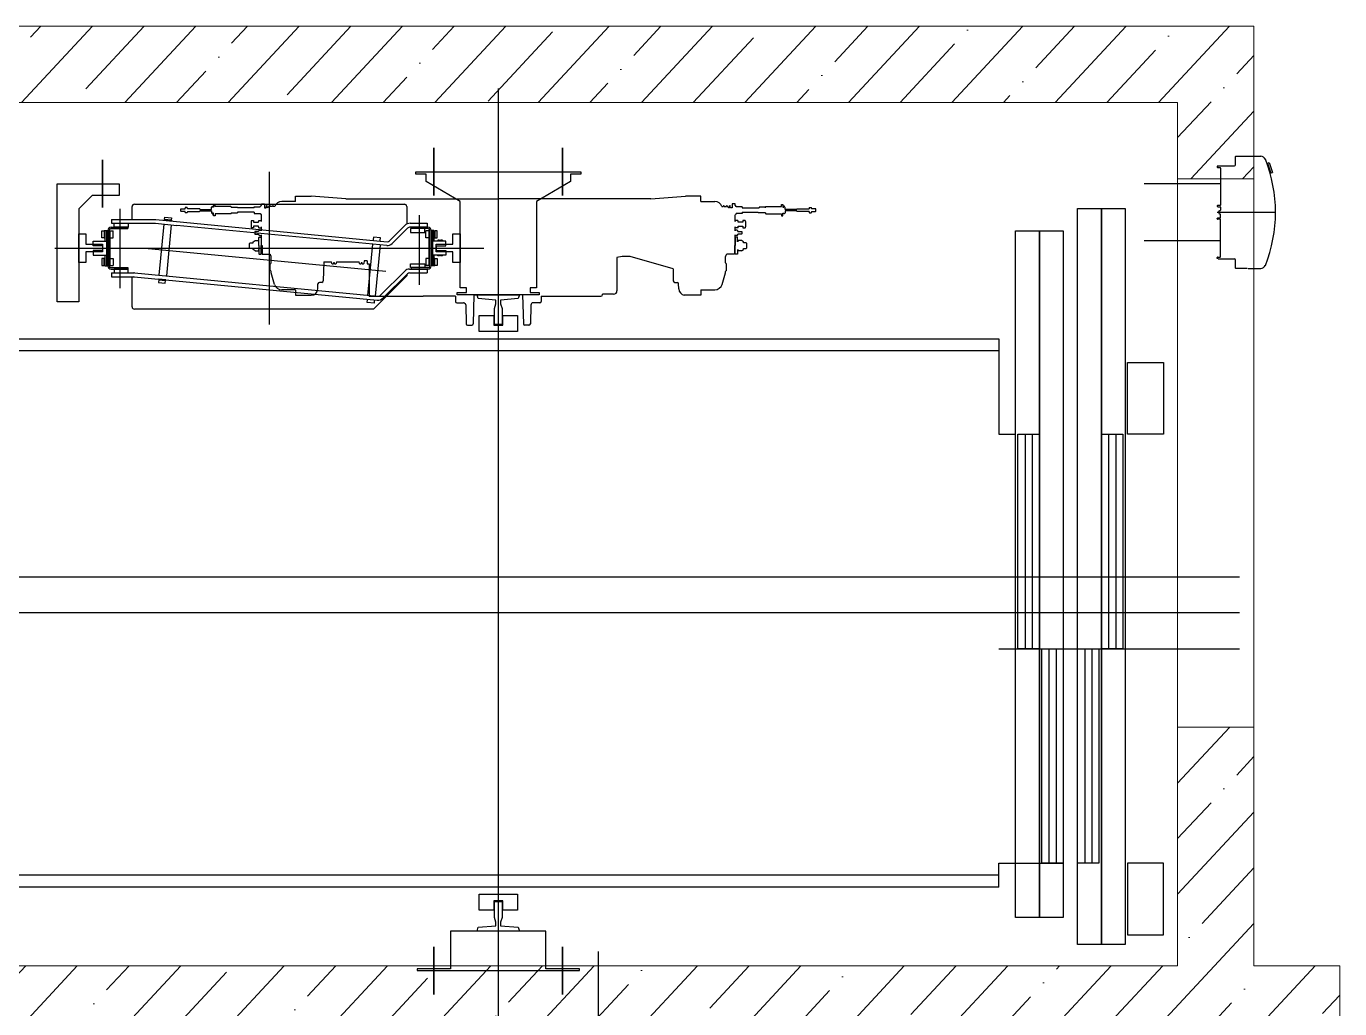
# Model space of a CAD drawing. Header units: millimetres. Extents: x -798 to 124478, y -405 to 121556.
# Drawn here: x 23893 to 26648, y 90619 to 92679 of the extents above; entities that cross this region are included whole.
import ezdxf

# ---------------------------------------------------------------- set-up
doc = ezdxf.new("R2010")
doc.units = ezdxf.units.MM
doc.layers.add('1', color=7, linetype='Continuous')
doc.layers.add('kone', color=2, linetype='Continuous')
doc.layers.add('A-Hatch', color=253, linetype='Continuous', lineweight=9)
doc.layers.add('concreet', color=5, linetype='Continuous', lineweight=15)

# ---------------------------------------------------------------- blocks, each defined once
blk = doc.blocks.new('Elev_A_CombinationBracket_927051_0')
at = {"layer": '1'}
for points in [[(0, 0), (0, 86), (-5, 86), (-5, 67), (-15, 67), (-15, 80), (-196, 80), (-237.7, 151.6), (-252.7, 151.6), (-252.7, 173), (-257.7, 173), (-257.7, 0), (-257.7, -173), (-252.7, -173), (-252.7, -151.6), (-237.7, -151.6), (-196, -80), (-15, -80), (-15, -67), (-5, -67), (-5, -86), (0, -86), (0, 0)], [(-308, 135), (-208, 135)], [(-308, -135), (-208, -135)]]:
    blk.add_lwpolyline(points, close=True, dxfattribs=at)
blk = doc.blocks.new('Elev_A_CwtBracket_838255G01_0')
at = {"layer": '1'}
for points in [[(0, 0), (113, 0), (113, 45), (-135, 45), (-135, -85), (-110, -85), (-110, -28), (-82, 0)], [(-85, -50), (-185, -50)]]:
    blk.add_lwpolyline(points, close=True, dxfattribs=at)
blk = doc.blocks.new('Elev_A_CarBracket_927058_0')
at = {"layer": '1'}
for points in [[(0, 0), (0, 100), (79, 100), (79, 170), (83, 170), (83, 0), (83, -170), (79, -170), (79, -100), (0, -100), (0, 0)], [(133, 135), (33, 135)], [(133, -135), (33, -135)]]:
    blk.add_lwpolyline(points, close=True, dxfattribs=at)
blk = doc.blocks.new('ggggh')
at = {"layer": '1'}
for p, q in [((1441758.4, -1977245.9), (1441758.4, -1979295.9)), ((1441278.4, -1977740.9), (1441278.4, -1977420.9)), ((1443273.4, -1977445.9), (1443113.4, -1977445.9)), ((1442973.4, -1979040.9), (1442973.4, -1977497.9)), ((1442973.4, -1977497.9), (1443023.4, -1977497.9)), ((1443023.4, -1979040.9), (1443023.4, -1977497.9)), ((1443023.4, -1977497.9), (1443073.4, -1977497.9)), ((1443023.4, -1977497.9), (1443023.4, -1979040.9)), ((1443073.4, -1977497.9), (1443073.4, -1979040.9)), ((1440878.4, -1977550.9), (1440893.4, -1977550.9)), ((1440878.4, -1977610.9), (1440878.4, -1977550.9)), ((1440893.4, -1977550.9), (1440893.4, -1977572.9)), ((1441663.4, -1977572.9), (1441663.4, -1977550.9)), ((1441663.4, -1977550.9), (1441678.4, -1977550.9)), ((1441678.4, -1977550.9), (1441678.4, -1977610.9)), ((1442843.4, -1978984.9), (1442843.4, -1977544.9)), ((1442843.4, -1977544.9), (1442893.4, -1977544.9)), ((1442893.4, -1977544.9), (1442893.4, -1978984.9)), ((1442893.4, -1978984.9), (1442893.4, -1977544.9)), ((1442893.4, -1977544.9), (1442943.4, -1977544.9)), ((1442943.4, -1977544.9), (1442943.4, -1978984.9)), ((1443273.4, -1977565.9), (1443113.4, -1977565.9)), ((1440828.4, -1977580.9), (1441728.4, -1977580.9)), ((1440893.4, -1977572.9), (1440928.4, -1977572.9)), ((1440928.4, -1977588.9), (1440893.4, -1977588.9)), ((1440893.4, -1977588.9), (1440893.4, -1977610.9)), ((1440928.4, -1977572.9), (1440928.4, -1977588.9)), ((1441628.4, -1977588.9), (1441628.4, -1977572.9)), ((1441628.4, -1977572.9), (1441663.4, -1977572.9)), ((1441663.4, -1977588.9), (1441628.4, -1977588.9)), ((1441663.4, -1977610.9), (1441663.4, -1977588.9)), ((1440893.4, -1977610.9), (1440878.4, -1977610.9)), ((1441678.4, -1977610.9), (1441663.4, -1977610.9)), ((1441716.4, -1977686.8), (1441713.9, -1977678.9)), ((1441713.9, -1977678.9), (1441802.9, -1977678.9)), ((1441753.6, -1977690), (1441716.4, -1977686.8)), ((1441750.4, -1977707.5), (1441753.6, -1977697.5)), ((1441753.6, -1977697.5), (1441753.6, -1977690)), ((1441800.4, -1977686.8), (1441763.1, -1977690)), ((1441763.1, -1977690), (1441763.1, -1977697.5)), ((1441763.1, -1977697.5), (1441766.3, -1977707.5)), ((1441802.9, -1977678.9), (1441800.4, -1977686.8)), ((1441718.4, -1977755.9), (1441718.4, -1977722.4)), ((1441718.4, -1977722.4), (1441748.9, -1977722.4)), ((1441748.9, -1977722.4), (1441748.9, -1977742.4)), ((1441750.4, -1977740.9), (1441750.4, -1977707.5)), ((1441766.3, -1977707.5), (1441766.3, -1977740.9)), ((1441767.8, -1977742.4), (1441767.8, -1977722.4)), ((1441767.8, -1977722.4), (1441798.4, -1977722.4)), ((1441798.4, -1977722.4), (1441798.4, -1977755.9)), ((1441798.4, -1977755.9), (1441718.4, -1977755.9)), ((1441748.9, -1977742.4), (1441767.8, -1977742.4)), ((1441766.3, -1977740.9), (1441750.4, -1977740.9)), ((1440683.4, -1977770.9), (1442808.4, -1977770.9)), ((1442808.4, -1977770.9), (1442808.4, -1977970.9)), ((1440708.4, -1977795.9), (1442808.4, -1977795.9)), ((1443078.4, -1977970.9), (1443078.4, -1977820.9)), ((1443078.4, -1977820.9), (1443153.4, -1977820.9)), ((1443153.4, -1977820.9), (1443153.4, -1977970.9)), ((1442808.4, -1977970.9), (1442843.4, -1977970.9)), ((1442848.4, -1978420.9), (1442848.4, -1977970.9)), ((1442848.4, -1977970.9), (1442893.4, -1977970.9)), ((1442863.4, -1977970.9), (1442863.4, -1978420.9)), ((1442878.4, -1977970.9), (1442878.4, -1978420.9)), ((1442893.4, -1977970.9), (1442893.4, -1978420.9)), ((1443023.4, -1978420.9), (1443023.4, -1977970.9)), ((1443023.4, -1977970.9), (1443068.4, -1977970.9)), ((1443038.4, -1977970.9), (1443038.4, -1978420.9)), ((1443053.4, -1977970.9), (1443053.4, -1978420.9)), ((1443068.4, -1977970.9), (1443068.4, -1978420.9)), ((1443153.4, -1977970.9), (1443078.4, -1977970.9)), ((1443313.4, -1978270.9), (1440413.4, -1978270.9)), ((1443313.4, -1978345.9), (1440413.4, -1978345.9)), ((1442808.4, -1978420.9), (1443313.4, -1978420.9)), ((1442893.4, -1978420.9), (1442848.4, -1978420.9)), ((1442898.4, -1978870.9), (1442898.4, -1978420.9)), ((1442898.4, -1978420.9), (1442943.4, -1978420.9)), ((1442913.4, -1978420.9), (1442913.4, -1978870.9)), ((1442928.4, -1978420.9), (1442928.4, -1978870.9)), ((1442943.4, -1978420.9), (1442943.4, -1978870.9)), ((1442973.4, -1978870.9), (1442973.4, -1978420.9)), ((1442973.4, -1978420.9), (1443018.4, -1978420.9)), ((1442988.4, -1978420.9), (1442988.4, -1978870.9)), ((1443003.4, -1978420.9), (1443003.4, -1978870.9)), ((1443018.4, -1978420.9), (1443018.4, -1978870.9)), ((1443068.4, -1978420.9), (1443023.4, -1978420.9)), ((1442808.4, -1978920.9), (1442808.4, -1978870.9)), ((1442808.4, -1978870.9), (1442943.4, -1978870.9)), ((1442943.4, -1978870.9), (1442898.4, -1978870.9)), ((1443018.4, -1978870.9), (1442973.4, -1978870.9)), ((1443078.4, -1978870.9), (1443078.4, -1979020.9)), ((1443153.4, -1978870.9), (1443078.4, -1978870.9)), ((1443153.4, -1979020.9), (1443153.4, -1978870.9)), ((1442808.4, -1978895.9), (1440708.4, -1978895.9)), ((1442808.4, -1978920.9), (1440683.4, -1978920.9)), ((1441718.4, -1978969.4), (1441718.4, -1978935.9)), ((1441718.4, -1978935.9), (1441798.4, -1978935.9)), ((1441798.4, -1978935.9), (1441798.4, -1978969.4)), ((1441748.9, -1978969.4), (1441718.4, -1978969.4)), ((1441767.8, -1978949.4), (1441748.9, -1978949.4)), ((1441748.9, -1978949.4), (1441748.9, -1978969.4)), ((1441750.4, -1978984.3), (1441750.4, -1978950.9)), ((1441750.4, -1978950.9), (1441766.3, -1978950.9)), ((1441766.3, -1978950.9), (1441766.3, -1978984.3)), ((1441767.8, -1978969.4), (1441767.8, -1978949.4)), ((1441798.4, -1978969.4), (1441767.8, -1978969.4)), ((1441753.6, -1978994.3), (1441750.4, -1978984.3)), ((1441753.6, -1979001.8), (1441753.6, -1978994.3)), ((1441766.3, -1978984.3), (1441763.1, -1978994.3)), ((1441763.1, -1978994.3), (1441763.1, -1979001.8)), ((1442893.4, -1978984.9), (1442843.4, -1978984.9)), ((1442943.4, -1978984.9), (1442893.4, -1978984.9)), ((1441713.9, -1979012.9), (1441716.4, -1979005)), ((1441802.9, -1979012.9), (1441713.9, -1979012.9)), ((1441716.4, -1979005), (1441753.6, -1979001.8)), ((1441763.1, -1979001.8), (1441800.4, -1979005)), ((1441800.4, -1979005), (1441802.9, -1979012.9)), ((1443078.4, -1979020.9), (1443153.4, -1979020.9)), ((1441968.4, -1981105.9), (1441968.4, -1979055.9)), ((1443023.4, -1979040.9), (1442973.4, -1979040.9)), ((1443073.4, -1979040.9), (1443023.4, -1979040.9))]:
    blk.add_line(p, q, dxfattribs=at)
at = {"layer": '1', "ltscale": 0.25}
for p, q in [((1443304.8, -1977406.4), (1443304.8, -1977388.9)), ((1443305.3, -1977388.4), (1443329.1, -1977388.4)), ((1443329.9, -1977388.4), (1443358, -1977388.4)), ((1443370.7, -1977403.2), (1443375.3, -1977401.6)), ((1443371.7, -1977402.9), (1443378.5, -1977423.8)), ((1443375.3, -1977401.6), (1443382.1, -1977422.5)), ((1443266.4, -1977409.4), (1443266.4, -1977411.1)), ((1443267.9, -1977409.4), (1443266.4, -1977409.4)), ((1443267.4, -1977412.1), (1443272.4, -1977412.1)), ((1443268.4, -1977408.4), (1443302.8, -1977408.4)), ((1443268.4, -1977408.4), (1443268.4, -1977408.9)), ((1443273.4, -1977413.1), (1443273.4, -1977490.6)), ((1443370.7, -1977403.2), (1443377.5, -1977424.1)), ((1443377.5, -1977424.1), (1443382.1, -1977422.5)), ((1443379.9, -1977415.8), (1443379.9, -1977415.8)), ((1441333.4, -1977483.3), (1441304.3, -1977483.3)), ((1441333.4, -1977483.3), (1441333.4, -1977471.8)), ((1441333.4, -1977471.8), (1441365.9, -1977471.8)), ((1441438.7, -1977477.8), (1441365.9, -1977471.8)), ((1441438.7, -1977477.8), (1441568.4, -1977477.8)), ((1441568.4, -1977477.8), (1441758.4, -1977477.8)), ((1441948.4, -1977477.8), (1441758.4, -1977477.8)), ((1442078.1, -1977477.8), (1441948.4, -1977477.8)), ((1442078.1, -1977477.8), (1442150.9, -1977471.8)), ((1442183.4, -1977483.3), (1442212.5, -1977483.3)), ((1440964.4, -1977498.4), (1440964.4, -1977664.7)), ((1440990.4, -1977520.9), (1440990.4, -1977493.9)), ((1440995.4, -1977488.9), (1441561.4, -1977488.9)), ((1441092.4, -1977498.9), (1441093, -1977498.3)), ((1441092.4, -1977503.7), (1441092.4, -1977498.9)), ((1441093, -1977504.3), (1441092.4, -1977503.7)), ((1441093, -1977498.3), (1441101.4, -1977498.3)), ((1441101.4, -1977504.3), (1441093, -1977504.3)), ((1441101.4, -1977498.3), (1441101.4, -1977497)), ((1441101.4, -1977505.7), (1441101.4, -1977504.3)), ((1441105.8, -1977495.6), (1441101.9, -1977495.6)), ((1441105.8, -1977507.1), (1441101.9, -1977507.1)), ((1441106.4, -1977498.3), (1441106.4, -1977497)), ((1441106.4, -1977504.3), (1441106.4, -1977505.7)), ((1441106.4, -1977504.3), (1441131.9, -1977504.3)), ((1441132.4, -1977498.8), (1441131.9, -1977498.3)), ((1441132.4, -1977503.8), (1441131.9, -1977504.3)), ((1441132.4, -1977499.8), (1441156.8, -1977499.8)), ((1441132.4, -1977502.8), (1441132.4, -1977503.8)), ((1441132.4, -1977502.8), (1441156.8, -1977502.8)), ((1441157.3, -1977494.8), (1441156.8, -1977495.3)), ((1441157.3, -1977507.8), (1441156.8, -1977507.3)), ((1441158.2, -1977494.8), (1441157.3, -1977494.8)), ((1441158.2, -1977507.8), (1441157.3, -1977507.8)), ((1441158.2, -1977494.8), (1441158.2, -1977493.3)), ((1441158.2, -1977493.3), (1441159.3, -1977493.3)), ((1441158.2, -1977507.8), (1441158.2, -1977509.3)), ((1441158.2, -1977509.3), (1441159.3, -1977509.3)), ((1441159.3, -1977493.3), (1441159.3, -1977494.8)), ((1441161.3, -1977494.8), (1441159.3, -1977494.8)), ((1441161.3, -1977507.8), (1441159.3, -1977507.8)), ((1441159.3, -1977509.3), (1441159.3, -1977507.8)), ((1441164.3, -1977489.5), (1441161.3, -1977489.5)), ((1441161.3, -1977489.5), (1441161.3, -1977494.8)), ((1441161.3, -1977513.2), (1441161.3, -1977507.8)), ((1441164.3, -1977513.2), (1441161.3, -1977513.2)), ((1441164.3, -1977493.8), (1441164.3, -1977489.5)), ((1441197.3, -1977493.8), (1441164.3, -1977493.8)), ((1441164.3, -1977508.8), (1441164.3, -1977513.2)), ((1441197.3, -1977508.8), (1441164.3, -1977508.8)), ((1441197.8, -1977494.3), (1441197.3, -1977493.8)), ((1441197.8, -1977508.3), (1441197.3, -1977508.8)), ((1441197.8, -1977495.3), (1441197.8, -1977494.3)), ((1441197.8, -1977495.3), (1441211.1, -1977495.3)), ((1441197.8, -1977507.3), (1441197.8, -1977508.3)), ((1441197.8, -1977507.3), (1441211.1, -1977507.3)), ((1441211.1, -1977495.3), (1441211.1, -1977496.8)), ((1441246.7, -1977496.8), (1441211.1, -1977496.8)), ((1441211.1, -1977505.8), (1441211.1, -1977507.3)), ((1441246.7, -1977505.8), (1441211.1, -1977505.8)), ((1441246.7, -1977494.5), (1441246.9, -1977494.3)), ((1441246.7, -1977508.1), (1441246.9, -1977508.3)), ((1441246.9, -1977494.3), (1441258.7, -1977494.3)), ((1441246.9, -1977508.3), (1441258.7, -1977508.3)), ((1441259.2, -1977494), (1441260.8, -1977491.3)), ((1441259.2, -1977508.6), (1441260.8, -1977511.3)), ((1441260.8, -1977491.3), (1441261.7, -1977491.3)), ((1441260.8, -1977511.3), (1441261.7, -1977511.3)), ((1441261.7, -1977490.3), (1441261.7, -1977488.3)), ((1441261.7, -1977488.3), (1441267.7, -1977488.3)), ((1441261.7, -1977491.3), (1441261.7, -1977490.3)), ((1441261.7, -1977525.2), (1441261.7, -1977511.3)), ((1441267.7, -1977488.3), (1441267.7, -1977496.3)), ((1441267.7, -1977496.3), (1441271.2, -1977496.3)), ((1441271.2, -1977496.3), (1441271.9, -1977492.5)), ((1441274.1, -1977496.3), (1441273.4, -1977492.5)), ((1441277.3, -1977493.8), (1441275.1, -1977495.9)), ((1441278.1, -1977493.6), (1441277.7, -1977493.6)), ((1441278.1, -1977493.6), (1441278.3, -1977492.5)), ((1441280, -1977493.6), (1441279.8, -1977492.5)), ((1441284.5, -1977493.6), (1441280, -1977493.6)), ((1441284.5, -1977493.6), (1441284.7, -1977492.5)), ((1441286.4, -1977493.6), (1441286.2, -1977492.5)), ((1441289.4, -1977493.6), (1441286.4, -1977493.6)), ((1441566.4, -1977493.9), (1441566.4, -1977530.6)), ((1441592.4, -1977512.1), (1441592.4, -1977657.9)), ((1442227.4, -1977493.6), (1442230.4, -1977493.6)), ((1442230.4, -1977493.6), (1442230.6, -1977492.5)), ((1442232.2, -1977493.6), (1442232, -1977492.5)), ((1442232.2, -1977493.6), (1442236.8, -1977493.6)), ((1442236.8, -1977493.6), (1442237, -1977492.5)), ((1442238.6, -1977493.6), (1442238.4, -1977492.5)), ((1442238.6, -1977493.6), (1442239.1, -1977493.6)), ((1442239.5, -1977493.8), (1442241.6, -1977495.9)), ((1442242.7, -1977496.3), (1442243.4, -1977492.5)), ((1442245.5, -1977496.3), (1442244.8, -1977492.5)), ((1442249, -1977496.3), (1442245.5, -1977496.3)), ((1442249, -1977492.5), (1442249, -1977496.3)), ((1442256, -1977491.3), (1442255, -1977491.3)), ((1442255, -1977512.3), (1442255, -1977511.3)), ((1442256, -1977511.3), (1442255, -1977511.3)), ((1442257.6, -1977494), (1442256, -1977491.3)), ((1442257.6, -1977508.6), (1442256, -1977511.3)), ((1442269.9, -1977494.3), (1442258.1, -1977494.3)), ((1442269.9, -1977508.3), (1442258.1, -1977508.3)), ((1442270.1, -1977494.5), (1442269.9, -1977494.3)), ((1442270.1, -1977508.1), (1442269.9, -1977508.3)), ((1442270.1, -1977494.5), (1442270.1, -1977496.8)), ((1442270.1, -1977496.8), (1442305.6, -1977496.8)), ((1442270.1, -1977505.8), (1442303.7, -1977505.8)), ((1442303.7, -1977505.8), (1442303.7, -1977507.3)), ((1442318.9, -1977507.3), (1442303.7, -1977507.3)), ((1442305.6, -1977495.3), (1442305.6, -1977496.8)), ((1442318.9, -1977495.3), (1442305.6, -1977495.3)), ((1442318.9, -1977494.3), (1442319.4, -1977493.8)), ((1442318.9, -1977495.3), (1442318.9, -1977494.3)), ((1442318.9, -1977496.3), (1442318.9, -1977495.3)), ((1442318.9, -1977507.3), (1442318.9, -1977508.3)), ((1442318.9, -1977508.3), (1442319.4, -1977508.8)), ((1442319.4, -1977493.8), (1442352.4, -1977493.8)), ((1442319.4, -1977508.8), (1442352.4, -1977508.8)), ((1442352.4, -1977493.8), (1442352.4, -1977489.5)), ((1442352.4, -1977489.5), (1442355.4, -1977489.5)), ((1442352.4, -1977508.8), (1442352.4, -1977513.2)), ((1442352.4, -1977513.2), (1442355.4, -1977513.2)), ((1442355.4, -1977489.5), (1442355.4, -1977494.8)), ((1442355.4, -1977494.8), (1442357.4, -1977494.8)), ((1442355.4, -1977513.2), (1442355.4, -1977507.8)), ((1442355.4, -1977507.8), (1442357.4, -1977507.8)), ((1442358.5, -1977493.3), (1442357.4, -1977493.3)), ((1442357.4, -1977493.3), (1442357.4, -1977494.8)), ((1442357.4, -1977509.3), (1442357.4, -1977507.8)), ((1442358.5, -1977509.3), (1442357.4, -1977509.3)), ((1442358.5, -1977494.8), (1442358.5, -1977493.3)), ((1442358.5, -1977494.8), (1442359.4, -1977494.8)), ((1442358.5, -1977507.8), (1442358.5, -1977509.3)), ((1442358.5, -1977507.8), (1442359.4, -1977507.8)), ((1442359.4, -1977494.8), (1442359.9, -1977495.3)), ((1442359.4, -1977507.8), (1442359.9, -1977507.3)), ((1442384.4, -1977499.8), (1442359.9, -1977499.8)), ((1442384.4, -1977502.8), (1442359.9, -1977502.8)), ((1442384.4, -1977498.8), (1442384.9, -1977498.3)), ((1442384.4, -1977502.8), (1442384.4, -1977503.8)), ((1442384.4, -1977503.8), (1442384.9, -1977504.3)), ((1442410.4, -1977504.3), (1442384.9, -1977504.3)), ((1442410.4, -1977497), (1442410.4, -1977498.3)), ((1442410.4, -1977504.3), (1442410.4, -1977505.7)), ((1442411, -1977495.6), (1442414.9, -1977495.6)), ((1442411, -1977507.1), (1442414.9, -1977507.1)), ((1442415.4, -1977497), (1442415.4, -1977498.3)), ((1442423.8, -1977498.3), (1442415.4, -1977498.3)), ((1442415.4, -1977504.3), (1442423.8, -1977504.3)), ((1442415.4, -1977504.3), (1442415.4, -1977505.7)), ((1442424.4, -1977498.9), (1442423.8, -1977498.3)), ((1442423.8, -1977504.3), (1442424.4, -1977503.7)), ((1442424.4, -1977503.7), (1442424.4, -1977498.9)), ((1443266.4, -1977492.6), (1443266.4, -1977493.3)), ((1443266.4, -1977505.9), (1443387.4, -1977505.9)), ((1443272.4, -1977491.6), (1443267.4, -1977491.6)), ((1443267.4, -1977494.3), (1443272.4, -1977494.3)), ((1443273.4, -1977495.3), (1443273.4, -1977501.2)), ((1443273.4, -1977516.5), (1443273.4, -1977510.6)), ((1440946.4, -1977536.9), (1440981.4, -1977536.9)), ((1440946.4, -1977539.9), (1440981.4, -1977539.9)), ((1440947.4, -1977520.9), (1441039.8, -1977520.9)), ((1440947.4, -1977520.9), (1440947.4, -1977528.9)), ((1440947.4, -1977528.9), (1441039.4, -1977528.9)), ((1440974.9, -1977539.9), (1440953.8, -1977539.9)), ((1440981.4, -1977536.9), (1440981.4, -1977539.9)), ((1441039.4, -1977528.9), (1441084.4, -1977533.2)), ((1441039.8, -1977520.9), (1441525.2, -1977567.6)), ((1441056.6, -1977530.5), (1441046.2, -1977637.8)), ((1441057.9, -1977522.6), (1441058.1, -1977521)), ((1441072.7, -1977524), (1441057.9, -1977522.6)), ((1441058.1, -1977521), (1441072.8, -1977522.4)), ((1441058.3, -1977521), (1441058.8, -1977515.8)), ((1441072.6, -1977522.4), (1441058.3, -1977521)), ((1441058.8, -1977515.8), (1441073.1, -1977517.1)), ((1441072.5, -1977532.1), (1441062.2, -1977639.4)), ((1441073.1, -1977517.1), (1441072.6, -1977522.4)), ((1441072.8, -1977522.4), (1441072.7, -1977524)), ((1441524.5, -1977575.6), (1441084.4, -1977533.2)), ((1441239.9, -1977525.2), (1441239.9, -1977536.5)), ((1441240.6, -1977523.3), (1441245.2, -1977523.3)), ((1441245.2, -1977538.3), (1441240.6, -1977538.3)), ((1441245.2, -1977523.3), (1441245.2, -1977526.4)), ((1441245.2, -1977535.2), (1441245.2, -1977538.3)), ((1441245.6, -1977526.8), (1441255.2, -1977526.8)), ((1441255.2, -1977534.8), (1441245.6, -1977534.8)), ((1441255.2, -1977526.8), (1441255.2, -1977525.2)), ((1441255.2, -1977536.5), (1441255.2, -1977534.8)), ((1441255.9, -1977523.3), (1441261, -1977523.3)), ((1441255.9, -1977538.3), (1441261, -1977538.3)), ((1441261.7, -1977544.5), (1441261.7, -1977536.5)), ((1441530, -1977565.9), (1441562.4, -1977533.6)), ((1441535.7, -1977571.5), (1441568, -1977539.2)), ((1441573.7, -1977528.9), (1441609.4, -1977528.9)), ((1441610.4, -1977536.9), (1441573.7, -1977536.9)), ((1441610.4, -1977536.9), (1441575.4, -1977536.9)), ((1441575.4, -1977536.9), (1441575.4, -1977539.9)), ((1441610.4, -1977539.9), (1441575.4, -1977539.9)), ((1441609.4, -1977528.9), (1441609.4, -1977536.9)), ((1441609.4, -1977530.9), (1441609.4, -1977536.9)), ((1442255, -1977544.5), (1442255, -1977536.5)), ((1442260.8, -1977523.3), (1442255.7, -1977523.3)), ((1442260.8, -1977538.3), (1442255.7, -1977538.3)), ((1442261.5, -1977526.8), (1442261.5, -1977525.2)), ((1442271.1, -1977526.8), (1442261.5, -1977526.8)), ((1442261.5, -1977536.5), (1442261.5, -1977534.8)), ((1442261.5, -1977534.8), (1442271.1, -1977534.8)), ((1442271.5, -1977523.3), (1442271.5, -1977526.4)), ((1442276.1, -1977523.3), (1442271.5, -1977523.3)), ((1442271.5, -1977535.2), (1442271.5, -1977538.3)), ((1442271.5, -1977538.3), (1442276.1, -1977538.3)), ((1442276.8, -1977525.2), (1442276.8, -1977536.5)), ((1443266.4, -1977519.2), (1443266.4, -1977518.5)), ((1443267.4, -1977517.5), (1443272.4, -1977517.5)), ((1443272.4, -1977520.2), (1443267.4, -1977520.2)), ((1443273.4, -1977598.7), (1443273.4, -1977521.2)), ((1440908.4, -1977566.2), (1440936.4, -1977566.2)), ((1440908.4, -1977569.2), (1440908.4, -1977566.2)), ((1440926.5, -1977544.7), (1440931.8, -1977544.7)), ((1440926.5, -1977559.1), (1440926.5, -1977544.7)), ((1440931.8, -1977559.1), (1440926.5, -1977559.1)), ((1440933.4, -1977544.5), (1440931.8, -1977544.5)), ((1440931.8, -1977544.5), (1440931.8, -1977559.3)), ((1440931.8, -1977544.7), (1440931.8, -1977559.1)), ((1440931.8, -1977559.3), (1440933.4, -1977559.3)), ((1440933.4, -1977544.2), (1440939.4, -1977544.2)), ((1440933.4, -1977544.2), (1440933.4, -1977566.2)), ((1440933.4, -1977559.3), (1440933.4, -1977544.5)), ((1440936.4, -1977544.2), (1440936.4, -1977618.2)), ((1440939.4, -1977543.9), (1440939.4, -1977618.2)), ((1440942.4, -1977543.9), (1440942.4, -1977617.9)), ((1440943.9, -1977543.9), (1440942.4, -1977543.9)), ((1440943.9, -1977543.9), (1440943.9, -1977617.9)), ((1440943.9, -1977544.7), (1440950.5, -1977544.7)), ((1440943.9, -1977559.1), (1440950.5, -1977559.1)), ((1440950.5, -1977559.1), (1440950.5, -1977544.7)), ((1441244.2, -1977567.6), (1441248.3, -1977564.9)), ((1441244.2, -1977569.8), (1441244.2, -1977567.6)), ((1441248.1, -1977545.8), (1441247.5, -1977546.4)), ((1441247.5, -1977546.4), (1441247.5, -1977551.2)), ((1441247.5, -1977551.2), (1441248.1, -1977551.8)), ((1441255.7, -1977545.8), (1441248.1, -1977545.8)), ((1441248.1, -1977551.8), (1441255.7, -1977551.8)), ((1441248.3, -1977564.9), (1441255.2, -1977564.9)), ((1441256.2, -1977558.8), (1441256.7, -1977558.3)), ((1441256.7, -1977558.3), (1441260.7, -1977558.3)), ((1441257.8, -1977543.1), (1441261.2, -1977543.1)), ((1441257.8, -1977554.6), (1441261.2, -1977554.6)), ((1441260.7, -1977558.3), (1441261.2, -1977558.8)), ((1441261.7, -1977575.8), (1441261.7, -1977553.2)), ((1441496.1, -1977563.2), (1441495.9, -1977564.8)), ((1441496.8, -1977557.9), (1441496.3, -1977563.2)), ((1441511.1, -1977559.3), (1441496.8, -1977557.9)), ((1441510.6, -1977564.6), (1441511.1, -1977559.3)), ((1441510.6, -1977566.2), (1441510.8, -1977564.6)), ((1441612.9, -1977544.7), (1441606.3, -1977544.7)), ((1441606.3, -1977559.1), (1441606.3, -1977544.7)), ((1441612.9, -1977559.1), (1441606.3, -1977559.1)), ((1441612.9, -1977543.9), (1441612.9, -1977617.9)), ((1441612.9, -1977543.9), (1441614.4, -1977543.9)), ((1441614.4, -1977543.9), (1441614.4, -1977617.9)), ((1441617.4, -1977543.9), (1441617.4, -1977618.2)), ((1441623.4, -1977544.2), (1441617.4, -1977544.2)), ((1441620.4, -1977544.2), (1441620.4, -1977618.2)), ((1441648.4, -1977566.2), (1441620.4, -1977566.2)), ((1441623.4, -1977544.2), (1441623.4, -1977566.2)), ((1441623.4, -1977544.5), (1441625, -1977544.5)), ((1441623.4, -1977559.3), (1441623.4, -1977544.5)), ((1441625, -1977559.3), (1441623.4, -1977559.3)), ((1441625, -1977544.5), (1441625, -1977559.3)), ((1441630.3, -1977544.7), (1441625, -1977544.7)), ((1441625, -1977544.7), (1441625, -1977559.1)), ((1441625, -1977559.1), (1441630.3, -1977559.1)), ((1441630.3, -1977559.1), (1441630.3, -1977544.7)), ((1441631.4, -1977564.6), (1441631.4, -1977566.2)), ((1441635.4, -1977564.6), (1441631.4, -1977564.6)), ((1441635.4, -1977566.2), (1441635.4, -1977564.6)), ((1441641.4, -1977564.6), (1441637.4, -1977564.6)), ((1441637.4, -1977566.2), (1441637.4, -1977564.6)), ((1441641.4, -1977564.6), (1441641.4, -1977566.2)), ((1441648.4, -1977569.2), (1441648.4, -1977566.2)), ((1442255, -1977575.8), (1442255, -1977553.2)), ((1442256, -1977558.3), (1442255.5, -1977558.8)), ((1442259, -1977543.1), (1442255.6, -1977543.1)), ((1442259, -1977554.6), (1442255.6, -1977554.6)), ((1442260, -1977558.3), (1442256, -1977558.3)), ((1442261, -1977544.5), (1442259, -1977543.1)), ((1442259, -1977554.6), (1442261, -1977553.2)), ((1442260.5, -1977558.8), (1442260, -1977558.3)), ((1442260.5, -1977567.6), (1442260.5, -1977558.8)), ((1442261, -1977545.8), (1442261, -1977544.5)), ((1442261, -1977545.8), (1442268.7, -1977545.8)), ((1442268.7, -1977551.8), (1442261, -1977551.8)), ((1442261, -1977553.2), (1442261, -1977551.8)), ((1442268.5, -1977564.9), (1442261.6, -1977564.9)), ((1442272.5, -1977567.6), (1442268.5, -1977564.9)), ((1442268.7, -1977545.8), (1442269.3, -1977546.4)), ((1442269.3, -1977551.2), (1442268.7, -1977551.8)), ((1442269.3, -1977546.4), (1442269.3, -1977551.2)), ((1442272.5, -1977569.8), (1442272.5, -1977567.6)), ((1440908.4, -1977576.2), (1440908.4, -1977569.2)), ((1440928.4, -1977576.2), (1440908.4, -1977576.2)), ((1440908.4, -1977580.9), (1441648.4, -1977580.9)), ((1440908.4, -1977585.6), (1440908.4, -1977592.6)), ((1440928.4, -1977585.6), (1440908.4, -1977585.6)), ((1440908.4, -1977592.6), (1440908.4, -1977595.6)), ((1440908.4, -1977595.6), (1440936.4, -1977595.6)), ((1440928.4, -1977576.2), (1440928.4, -1977585.6)), ((1440933.4, -1977595.6), (1440933.4, -1977618.2)), ((1441017.1, -1977580.9), (1441522.2, -1977629.5)), ((1441236.9, -1977571), (1441238.1, -1977569.8)), ((1441236.9, -1977580.6), (1441236.9, -1977571)), ((1441238.1, -1977581.8), (1441236.9, -1977580.6)), ((1441238.1, -1977569.8), (1441244.2, -1977569.8)), ((1441244.2, -1977581.8), (1441238.1, -1977581.8)), ((1441244.2, -1977584.1), (1441244.2, -1977581.8)), ((1441248.3, -1977586.8), (1441244.2, -1977584.1)), ((1441248.3, -1977586.8), (1441255.2, -1977586.8)), ((1441256.2, -1977592.8), (1441256.7, -1977593.3)), ((1441256.7, -1977593.3), (1441260.7, -1977593.3)), ((1441260.7, -1977593.3), (1441261.2, -1977592.8)), ((1441261.7, -1977575.8), (1441262.8, -1977575.8)), ((1441262.8, -1977575.8), (1441262.8, -1977582.3)), ((1441262.8, -1977582.3), (1441262.8, -1977593.3)), ((1441262.8, -1977593.3), (1441276.8, -1977593.3)), ((1441494.6, -1977572.7), (1441484.2, -1977680)), ((1441510.5, -1977574.2), (1441500.1, -1977681.5)), ((1441637.4, -1977595.6), (1441620.4, -1977595.6)), ((1441623.4, -1977595.6), (1441623.4, -1977618.2)), ((1441628.4, -1977576.2), (1441628.4, -1977585.6)), ((1441628.4, -1977576.2), (1441648.4, -1977576.2)), ((1441628.4, -1977585.6), (1441648.4, -1977585.6)), ((1441631.4, -1977597.1), (1441631.4, -1977595.6)), ((1441635.4, -1977595.6), (1441635.4, -1977597.1)), ((1441648.4, -1977595.6), (1441637.1, -1977595.6)), ((1441637.4, -1977595.6), (1441637.4, -1977597.1)), ((1441641.4, -1977597.1), (1441641.4, -1977595.6)), ((1441648.4, -1977576.2), (1441648.4, -1977569.2)), ((1441648.4, -1977585.6), (1441648.4, -1977592.6)), ((1441648.4, -1977592.6), (1441648.4, -1977595.6)), ((1442255, -1977575.8), (1442254, -1977575.8)), ((1442256, -1977593.3), (1442255.5, -1977592.8)), ((1442260, -1977593.3), (1442256, -1977593.3)), ((1442260.5, -1977592.8), (1442260, -1977593.3)), ((1442260.5, -1977584.1), (1442260.5, -1977592.8)), ((1442268.5, -1977586.8), (1442261.6, -1977586.8)), ((1442268.5, -1977586.8), (1442272.5, -1977584.1)), ((1442278.6, -1977569.8), (1442272.5, -1977569.8)), ((1442272.5, -1977581.8), (1442278.6, -1977581.8)), ((1442272.5, -1977584.1), (1442272.5, -1977581.8)), ((1442279.8, -1977571), (1442278.6, -1977569.8)), ((1442278.6, -1977581.8), (1442279.8, -1977580.6)), ((1442279.8, -1977580.6), (1442279.8, -1977571)), ((1440927.1, -1977602.7), (1440927.1, -1977617.1)), ((1440931.8, -1977602.7), (1440927.1, -1977602.7)), ((1440927.1, -1977617.1), (1440931.8, -1977617.1)), ((1440931.8, -1977602.5), (1440933.4, -1977602.5)), ((1440931.8, -1977617.3), (1440931.8, -1977602.5)), ((1440931.8, -1977617.1), (1440931.8, -1977602.7)), ((1440933.4, -1977617.3), (1440931.8, -1977617.3)), ((1440933.4, -1977602.5), (1440933.4, -1977617.3)), ((1440933.4, -1977618.2), (1440939.4, -1977618.2)), ((1440943.9, -1977617.9), (1440942.4, -1977617.9)), ((1440944, -1977602.7), (1440950.5, -1977602.7)), ((1440944, -1977617.1), (1440950.5, -1977617.1)), ((1440946.4, -1977621.9), (1440981.4, -1977621.9)), ((1440950.5, -1977602.7), (1440950.5, -1977617.1)), ((1440981.4, -1977624.9), (1440981.4, -1977621.9)), ((1440981.4, -1977621.9), (1440981.4, -1977624.9)), ((1441279.8, -1977628), (1441279.8, -1977614)), ((1441281.8, -1977612), (1441281.8, -1977598.3)), ((1441392.3, -1977609.8), (1441391.2, -1977649.8)), ((1441392.3, -1977609.8), (1441408.9, -1977609.8)), ((1441409.2, -1977613.1), (1441408.9, -1977609.8)), ((1441409.8, -1977613.7), (1441413.1, -1977613.7)), ((1441414.7, -1977613.7), (1441418, -1977613.7)), ((1441418.9, -1977609.8), (1441418.6, -1977613.1)), ((1441418.9, -1977609.8), (1441466.9, -1977609.8)), ((1441467.2, -1977613.1), (1441466.9, -1977609.8)), ((1441467.8, -1977613.7), (1441471.1, -1977613.7)), ((1441472.7, -1977613.7), (1441476, -1977613.7)), ((1441477.1, -1977607.3), (1441476.6, -1977613.1)), ((1441483.2, -1977607.3), (1441477.1, -1977607.3)), ((1441483.2, -1977607.3), (1441483.2, -1977613.8)), ((1441483.2, -1977613.8), (1441487.6, -1977613.8)), ((1441487.6, -1977613.8), (1441487.6, -1977682.3)), ((1441610.4, -1977621.9), (1441575.4, -1977621.9)), ((1441575.4, -1977621.9), (1441575.4, -1977624.9)), ((1441606.3, -1977602.7), (1441606.3, -1977617.1)), ((1441612.9, -1977602.7), (1441606.3, -1977602.7)), ((1441612.9, -1977617.1), (1441606.3, -1977617.1)), ((1441612.9, -1977617.9), (1441614.4, -1977617.9)), ((1441623.4, -1977618.2), (1441617.4, -1977618.2)), ((1441623.4, -1977602.5), (1441623.4, -1977617.3)), ((1441625, -1977602.5), (1441623.4, -1977602.5)), ((1441623.4, -1977617.3), (1441625, -1977617.3)), ((1441625, -1977617.3), (1441625, -1977602.5)), ((1441625, -1977602.7), (1441630.3, -1977602.7)), ((1441625, -1977617.1), (1441625, -1977602.7)), ((1441630.3, -1977617.1), (1441625, -1977617.1)), ((1441630.3, -1977602.7), (1441630.3, -1977617.1)), ((1441635.4, -1977597.1), (1441631.4, -1977597.1)), ((1441641.4, -1977597.1), (1441637.4, -1977597.1)), ((1442018.2, -1977598.3), (1442007.4, -1977600.4)), ((1442034.7, -1977598.3), (1442018.2, -1977598.3)), ((1442034.7, -1977598.3), (1442018.2, -1977598.3)), ((1442034.7, -1977598.3), (1442018.2, -1977598.3)), ((1442124.9, -1977624.5), (1442034.7, -1977598.3)), ((1442235, -1977612), (1442235, -1977598.3)), ((1442237, -1977628), (1442237, -1977614)), ((1443266.4, -1977602.4), (1443266.4, -1977600.7)), ((1443267.9, -1977602.4), (1443266.4, -1977602.4)), ((1443267.4, -1977599.7), (1443272.4, -1977599.7)), ((1443268.4, -1977603.4), (1443268.4, -1977602.9)), ((1443268.4, -1977603.4), (1443302.8, -1977603.4)), ((1443304.8, -1977622.9), (1443304.8, -1977605.4)), ((1443328.9, -1977623.4), (1443305.3, -1977623.4)), ((1443331, -1977623.4), (1443358, -1977623.4)), ((1440946.4, -1977624.9), (1440981.4, -1977624.9)), ((1440947.4, -1977632.9), (1440994.1, -1977632.9)), ((1440947.4, -1977632.9), (1440947.4, -1977640.9)), ((1440947.4, -1977640.9), (1440994.1, -1977640.9)), ((1440990.4, -1977703.9), (1440990.4, -1977640.9)), ((1440994.6, -1977640.9), (1441504.4, -1977690)), ((1440995.4, -1977632.9), (1441505.1, -1977682)), ((1441046.1, -1977647.5), (1441045.6, -1977652.7)), ((1441046.1, -1977645.8), (1441045.9, -1977647.4)), ((1441045.9, -1977647.4), (1441060.7, -1977648.9)), ((1441060.8, -1977647.3), (1441046.1, -1977645.8)), ((1441060.4, -1977648.8), (1441046.1, -1977647.5)), ((1441059.9, -1977654.1), (1441060.4, -1977648.8)), ((1441060.7, -1977648.9), (1441060.8, -1977647.3)), ((1441281.8, -1977632.8), (1441281.8, -1977630)), ((1441289, -1977656.9), (1441281.8, -1977632.8)), ((1441566.4, -1977638.9), (1441496.4, -1977708.9)), ((1441511.5, -1977679.7), (1441562.3, -1977629)), ((1441517.2, -1977685.4), (1441567.9, -1977634.6)), ((1441566.4, -1977636.2), (1441566.4, -1977638.9)), ((1441572.2, -1977624.9), (1441609.4, -1977624.9)), ((1441572.2, -1977632.9), (1441609.4, -1977632.9)), ((1441610.4, -1977624.9), (1441575.4, -1977624.9)), ((1441609.4, -1977624.9), (1441609.4, -1977632.9)), ((1442227.8, -1977656.9), (1442235, -1977632.8)), ((1442235, -1977632.8), (1442235, -1977630)), ((1441045.6, -1977652.7), (1441059.9, -1977654.1)), ((1441333.4, -1977668.3), (1441304.3, -1977668.3)), ((1441333.4, -1977668.3), (1441333.4, -1977679.8)), ((1441379.9, -1977666.3), (1441380.2, -1977655.8)), ((1441388.1, -1977652.8), (1441383.3, -1977652.8)), ((1442000.4, -1977677.3), (1441977, -1977677.3)), ((1442128.6, -1977652.8), (1442133.4, -1977652.8)), ((1442136.9, -1977666.3), (1442136.5, -1977655.8)), ((1442183.4, -1977668.3), (1442183.4, -1977679.8)), ((1442183.4, -1977668.3), (1442212.5, -1977668.3)), ((1441333.4, -1977679.8), (1441365.9, -1977679.8)), ((1441483.6, -1977694.9), (1441484.1, -1977689.6)), ((1441497.9, -1977696.3), (1441483.6, -1977694.9)), ((1441483.9, -1977689.6), (1441484.1, -1977688)), ((1441600.6, -1977682.3), (1441487.6, -1977682.3)), ((1441498.4, -1977691), (1441497.9, -1977696.3)), ((1441498.8, -1977689.4), (1441498.6, -1977691)), ((1441600.6, -1977681.9), (1441600.6, -1977682.3)), ((1441668.4, -1977681.9), (1441600.6, -1977681.9)), ((1441668.4, -1977681.9), (1441668.4, -1977692.6)), ((1441671.4, -1977695.6), (1441685.1, -1977695.6)), ((1441690.1, -1977699.7), (1441691.1, -1977739.7)), ((1441707.3, -1977678.9), (1441705.8, -1977739.7)), ((1441707.3, -1977678.9), (1441758.4, -1977678.9)), ((1441809.4, -1977678.9), (1441758.4, -1977678.9)), ((1441809.4, -1977678.9), (1441811, -1977739.7)), ((1441826.7, -1977699.7), (1441825.7, -1977739.7)), ((1441845.4, -1977695.6), (1441831.6, -1977695.6)), ((1441848.4, -1977681.9), (1441848.4, -1977692.6)), ((1441848.4, -1977681.9), (1441973.5, -1977681.9)), ((1442183.4, -1977679.8), (1442148.4, -1977679.8)), ((1441496.4, -1977708.9), (1440995.4, -1977708.9)), ((1441694.1, -1977742.6), (1441702.8, -1977742.6)), ((1441822.7, -1977742.6), (1441814, -1977742.6))]:
    blk.add_line(p, q, dxfattribs=at)
for points in [[(1442183.4, -1977483.3), (1442183.4, -1977471.8), (1442150.9, -1977471.8)], [(1441131.9, -1977498.3), (1441108.8, -1977498.3), (1441106.4, -1977498.3)], [(1441132.4, -1977498.8), (1441132.4, -1977499.7), (1441132.4, -1977499.8)], [(1441156.8, -1977499.8), (1441156.8, -1977497.8), (1441156.8, -1977497.1), (1441156.8, -1977495.3)], [(1441156.8, -1977502.8), (1441156.8, -1977504.8), (1441156.8, -1977505.6), (1441156.8, -1977507.3)], [(1441246.7, -1977496.8), (1441246.7, -1977496.4), (1441246.7, -1977494.5)], [(1441246.7, -1977505.8), (1441246.7, -1977506.2), (1441246.7, -1977508.1)], [(1442255, -1977491.3), (1442255, -1977490.3), (1442255, -1977488.3), (1442249, -1977488.3), (1442249, -1977493.3), (1442249, -1977496.3)], [(1442255, -1977525.2), (1442255, -1977519.6), (1442255, -1977518.4), (1442255, -1977511.3)], [(1442270.1, -1977505.8), (1442270.1, -1977506.2), (1442270.1, -1977508.1)], [(1442359.9, -1977499.8), (1442359.9, -1977497.8), (1442359.9, -1977497.1), (1442359.9, -1977495.3)], [(1442359.9, -1977502.8), (1442359.9, -1977504.8), (1442359.9, -1977505.6), (1442359.9, -1977507.3)], [(1442384.4, -1977498.8), (1442384.4, -1977499.7), (1442384.4, -1977499.8)], [(1442384.9, -1977498.3), (1442408, -1977498.3), (1442410.4, -1977498.3)], [(1441255.7, -1977545.8), (1441255.7, -1977544.5), (1441257.8, -1977543.1)], [(1441257.8, -1977554.6), (1441255.7, -1977553.2), (1441255.7, -1977551.8)], [(1441256.2, -1977575.8), (1441256.2, -1977569.3), (1441256.2, -1977558.8)], [(1441261.2, -1977558.8), (1441261.2, -1977569.3), (1441261.2, -1977575.8)], [(1442255.5, -1977558.8), (1442255.5, -1977569.3), (1442255.5, -1977575.8)], [(1441256.2, -1977575.8), (1441256.2, -1977582.3), (1441256.2, -1977592.8)], [(1441261.2, -1977592.8), (1441261.2, -1977582.3), (1441261.2, -1977575.8)], [(1442254, -1977575.8), (1442254, -1977582.3), (1442254, -1977593.3), (1442240, -1977593.3)], [(1442255.5, -1977592.8), (1442255.5, -1977582.3), (1442255.5, -1977575.8)], [(1441414.7, -1977613.7), (1441414.7, -1977611.7), (1441413.1, -1977611.7), (1441413.1, -1977613.7)], [(1441472.7, -1977613.7), (1441472.7, -1977611.7), (1441471.1, -1977611.7), (1441471.1, -1977613.7)], [(1442007.4, -1977600.4), (1442007.4, -1977670.3)], [(1442124.9, -1977624.5), (1442125, -1977631.6), (1442125.4, -1977644.1), (1442125.5, -1977649.8)], [(1441977, -1977678.4), (1441977, -1977677.3)]]:
    blk.add_lwpolyline(points, dxfattribs=at)
for points in [[(1440952.4, -1977536.9), (1440952.4, -1977528.9), (1440982.4, -1977528.9), (1440982.4, -1977536.9)], [(1441604.4, -1977547.9), (1441604.4, -1977539.9), (1441574.4, -1977539.9), (1441574.4, -1977547.9)], [(1441604.4, -1977613.9), (1441604.4, -1977621.9), (1441574.4, -1977621.9), (1441574.4, -1977613.9)], [(1440952.4, -1977624.9), (1440952.4, -1977632.9), (1440982.4, -1977632.9), (1440982.4, -1977624.9)]]:
    blk.add_lwpolyline(points, close=True, dxfattribs=at)
for centre, radius, start, end in [((1443305.3, -1977388.9), 0.5, 90, 180), ((1443358, -1977398.4), 10, 21.7582, 90), ((1443088.7, -1977505.9), 300, 338.2418, 21.7582), ((1443267.4, -1977411.1), 1, 180, 270), ((1443267.9, -1977408.9), 0.5, 270, 0), ((1443272.4, -1977413.1), 1, 0, 90), ((1443302.8, -1977406.4), 2, 270, 0), ((1441304.3, -1977499.3), 16, 90, 158.9382), ((1442212.5, -1977499.3), 16, 21.0618, 90), ((1440995.4, -1977493.9), 5, 90, 180), ((1441103.6, -1977497), 2.21, 139.1176, 180), ((1441103.6, -1977505.7), 2.21, 180, 220.8824), ((1441104.1, -1977497), 2.21, 0, 40.8824), ((1441104.1, -1977505.7), 2.21, 319.1176, 0), ((1441258.7, -1977493.7), 0.6, 270, 330), ((1441258.7, -1977508.9), 0.6, 30, 90), ((1441272.7, -1977492.6), 0.75, 10.3625, 169.6375), ((1441274, -1977494.7), 1.6, 273.6621, 315), ((1441277.7, -1977494.2), 0.6, 90, 135), ((1441279.1, -1977492.6), 0.75, 10.3625, 169.6375), ((1441285.5, -1977492.6), 0.75, 10.3625, 169.6375), ((1441561.4, -1977493.9), 5, 0, 90), ((1442231.3, -1977492.6), 0.75, 10.3625, 169.6375), ((1442237.7, -1977492.6), 0.75, 10.3625, 169.6375), ((1442239.1, -1977494.2), 0.6, 45, 90), ((1442242.8, -1977494.7), 1.6, 225, 266.3379), ((1442244.1, -1977492.6), 0.75, 10.3625, 169.6375), ((1442258.1, -1977493.7), 0.6, 210, 270), ((1442258.1, -1977508.9), 0.6, 90, 150), ((1442412.6, -1977497), 2.21, 139.1176, 180), ((1442412.6, -1977505.7), 2.21, 180, 220.8824), ((1442413.2, -1977497), 2.21, 0, 40.8824), ((1442413.2, -1977505.7), 2.21, 319.1176, 0), ((1443267.4, -1977492.6), 1, 90, 180), ((1443267.4, -1977493.3), 1, 180, 270), ((1443272.5, -1977505.9), 3.7, 91.3411, 180), ((1443272.5, -1977505.9), 3.7, 180, 268.6589), ((1443272.4, -1977490.6), 1, 270, 0), ((1443272.4, -1977495.3), 1, 0, 90), ((1443272.4, -1977501.2), 1, 271.3411, 0), ((1443272.4, -1977510.6), 1, 0, 88.6589), ((1440946.4, -1977543.9), 7, 90, 180), ((1440946.4, -1977543.9), 4, 90, 180), ((1441242.8, -1977525.2), 2.87, 139.1176, 180), ((1441242.8, -1977536.5), 2.87, 180, 220.8824), ((1441245.6, -1977526.4), 0.4, 180, 270), ((1441245.6, -1977535.2), 0.4, 90, 180), ((1441258.1, -1977525.2), 2.87, 139.1176, 180), ((1441258.1, -1977536.5), 2.87, 180, 220.8824), ((1441258.9, -1977525.2), 2.87, 0, 40.8824), ((1441258.9, -1977536.5), 2.87, 319.1176, 0), ((1441573.7, -1977544.9), 16, 90, 135), ((1441573.7, -1977544.9), 8, 90, 135), ((1441610.4, -1977543.9), 7, 0, 90), ((1441610.4, -1977543.9), 4, 0, 90), ((1442257.9, -1977525.2), 2.87, 139.1176, 180), ((1442257.9, -1977536.5), 2.87, 180, 220.8824), ((1442258.7, -1977525.2), 2.87, 0, 40.8824), ((1442258.7, -1977536.5), 2.87, 319.1176, 0), ((1442271.1, -1977526.4), 0.4, 270, 0), ((1442271.1, -1977535.2), 0.4, 0, 90), ((1442274, -1977525.2), 2.87, 0, 40.8824), ((1442274, -1977536.5), 2.87, 319.1176, 0), ((1443267.4, -1977518.5), 1, 90, 180), ((1443267.4, -1977519.2), 1, 180, 270), ((1443272.4, -1977516.5), 1, 270, 0), ((1443272.4, -1977521.2), 1, 0, 90), ((1441252, -1977567.6), 4.19, 0, 40.8824), ((1441259.5, -1977544.5), 2.21, 0, 40.8824), ((1441259.5, -1977553.2), 2.21, 319.1176, 0), ((1441525.8, -1977561.6), 6, 264.5, 315), ((1442257.2, -1977544.5), 2.21, 139.1176, 180), ((1442257.2, -1977553.2), 2.21, 180, 220.8824), ((1442264.7, -1977567.6), 4.19, 139.1176, 180), ((1441252, -1977584.1), 4.19, 319.1176, 0), ((1441276.8, -1977598.3), 5, 0, 90), ((1441525.8, -1977561.6), 14, 264.5, 315), ((1442240, -1977598.3), 5, 90, 180), ((1442264.7, -1977584.1), 4.19, 180, 220.8824), ((1440946.4, -1977617.9), 7, 180, 270), ((1440946.4, -1977617.9), 4, 180, 270), ((1441279.8, -1977612), 2, 270, 0), ((1441409.8, -1977613.1), 0.6, 180, 270), ((1441418, -1977613.1), 0.6, 270, 0), ((1441467.8, -1977613.1), 0.6, 180, 270), ((1441476, -1977613.1), 0.6, 270, 0), ((1441610.4, -1977617.9), 4, 270, 0), ((1441610.4, -1977617.9), 7, 270, 0), ((1442237, -1977612), 2, 180, 270), ((1443267.4, -1977600.7), 1, 90, 180), ((1443267.9, -1977602.9), 0.5, 0, 90), ((1443272.4, -1977598.7), 1, 270, 0), ((1443302.8, -1977605.4), 2, 0, 90), ((1443305.3, -1977622.9), 0.5, 180, 270), ((1443328.9, -1977623.1), 0.3, 270, 317.396), ((1443358, -1977613.4), 10, 270, 338.2418), ((1440994.1, -1977646.9), 14, 84.5, 90), ((1440994.1, -1977646.9), 6, 84.5, 90), ((1441279.8, -1977630), 2, 0, 90), ((1441388.1, -1977649.7), 3.1, 270, 358.5), ((1441572.2, -1977638.9), 14, 90, 135), ((1441572.2, -1977638.9), 6, 90, 135), ((1442128.6, -1977649.7), 3.1, 181.5, 270), ((1442237, -1977630), 2, 90, 180), ((1441304.3, -1977652.3), 16, 196.6992, 270), ((1441365.9, -1977665.8), 14, 270, 358), ((1441383.3, -1977655.9), 3.1, 90, 178), ((1441973.5, -1977678.4), 3.5, 270, 0), ((1442000.4, -1977670.3), 7, 270, 0), ((1442133.4, -1977655.9), 3.1, 2, 90), ((1442150.9, -1977665.8), 14, 182, 259.6804), ((1442212.5, -1977652.3), 16, 270, 343.3008), ((1440995.4, -1977703.9), 5, 180, 270), ((1441505.9, -1977674), 16, 264.5, 315), ((1441505.9, -1977674), 8, 264.5, 315), ((1441671.4, -1977692.6), 3, 180, 270), ((1441685.1, -1977700.6), 5, 10.303, 90), ((1441831.6, -1977700.6), 5, 90, 178.5), ((1441845.4, -1977692.6), 3, 270, 0), ((1441694.1, -1977739.6), 3, 181.5, 270), ((1441702.8, -1977739.6), 3, 270, 358.5), ((1441814, -1977739.6), 3, 181.5, 270), ((1441822.7, -1977739.6), 3, 270, 358.5)]:
    blk.add_arc(centre, radius, start, end, dxfattribs=at)
at = {"extrusion": (0, 0, -1), "zscale": -1, "rotation": 270}
for name, p in [('Elev_A_CombinationBracket_927051_0', (-1441758.4, -1977678.9)), ('Elev_A_CwtBracket_838255G01_0', (-1440878.4, -1977580.9)), ('Elev_A_CarBracket_927058_0', (-1441758.4, -1979012.9))]:
    blk.add_blockref(name, p, dxfattribs=at)

msp = doc.modelspace()

# ---------------------------------------------------------------- hatches: boundary and pattern name
at = {"layer": 'A-Hatch'}
h = msp.add_hatch(dxfattribs=at)
h.set_pattern_fill('ANSI35', color=256, scale=25, angle=-177.9339, style=0)
h.set_pattern_definition([(227.066067, (-83244.41, -578708.18), (116.227165, -108.13329), []), (227.066067, (-83356.59, -578712.23), (116.227165, -108.13329), [198.4375, -39.6875, 0, -39.6875])])
h.paths.add_polyline_path([(26467.5, 92678.6), (26467.5, 92358.6), (26307.6, 92358.6), (26307.5, 92518.5), (23737.5, 92518.6), (23577.5, 92678.6)])
h = msp.add_hatch(dxfattribs=at)
h.set_pattern_fill('ANSI35', color=256, scale=25, angle=-177.9339, style=0)
h.set_pattern_definition([(227.066067, (-83244.41, -580178.18), (116.227165, -108.13329), []), (227.066067, (-83356.59, -580182.23), (116.227165, -108.13329), [198.4375, -39.6875, 0, -39.6875])])
h.paths.add_polyline_path([(26467.5, 91208.6), (26467.5, 90548.6), (23737.5, 90548.6), (23737.5, 90388.6), (23577.5, 90388.6), (23577.5, 92678.6), (23737.5, 92518.6), (23737.5, 90708.6), (26307.5, 90708.6), (26307.5, 91208.3)])
h = msp.add_hatch(dxfattribs=at)
h.set_pattern_fill('ANSI35', color=256, scale=25, angle=-177.9339, style=0)
h.set_pattern_definition([(227.066067, (-83064.41, -580678.18), (116.227165, -108.13329), []), (227.066067, (-83176.59, -580682.23), (116.227165, -108.13329), [198.4375, -39.6875, 0, -39.6875])])
h.paths.add_polyline_path([(26647.5, 90708.6), (26647.5, 88578.6), (23737.5, 88578.6), (23737.5, 88738.6), (26487.5, 88738.6), (26487.5, 90708.3)])

# ---------------------------------------------------------------- linework, layer by layer
at = {"layer": 'concreet'}
for p, q in [((26467.5, 92358.6), (26307.5, 92358.6)), ((26307.5, 91208.6), (26467.5, 91208.6)), ((23737.5, 90708.6), (26307.5, 90708.6)), ((26467.5, 90708.6), (26647.5, 90708.6)), ((26647.5, 88578.6), (26647.5, 90708.6))]:
    msp.add_line(p, q, dxfattribs=at)
for points in [[(23577.5, 90548.6), (23577.5, 92678.6), (26467.5, 92678.6), (26467.5, 92358.6)], [(26307.5, 91208.6), (26307.5, 90708.6), (23737.5, 90708.6), (23737.5, 92518.6), (26307.5, 92518.6), (26307.5, 92358.6)], [(26467.5, 91208.6), (26467.5, 90708.6)], [(26467.5, 91158.6), (26467.5, 90708.6)]]:
    msp.add_lwpolyline(points, dxfattribs=at)
at = {"layer": 'concreet', "lineweight": 20, "ltscale": 0.25}
msp.add_lwpolyline([(26307.5, 91208.6), (26467.5, 91208.6), (26467.5, 92358.6), (26307.5, 92358.6)], close=True, dxfattribs=at)

# ---------------------------------------------------------------- block references
at = {"layer": 'kone'}
msp.add_blockref('ggggh', (-1416875.8, 2069794.4), dxfattribs=at)

doc.saveas('drawing.dxf')
